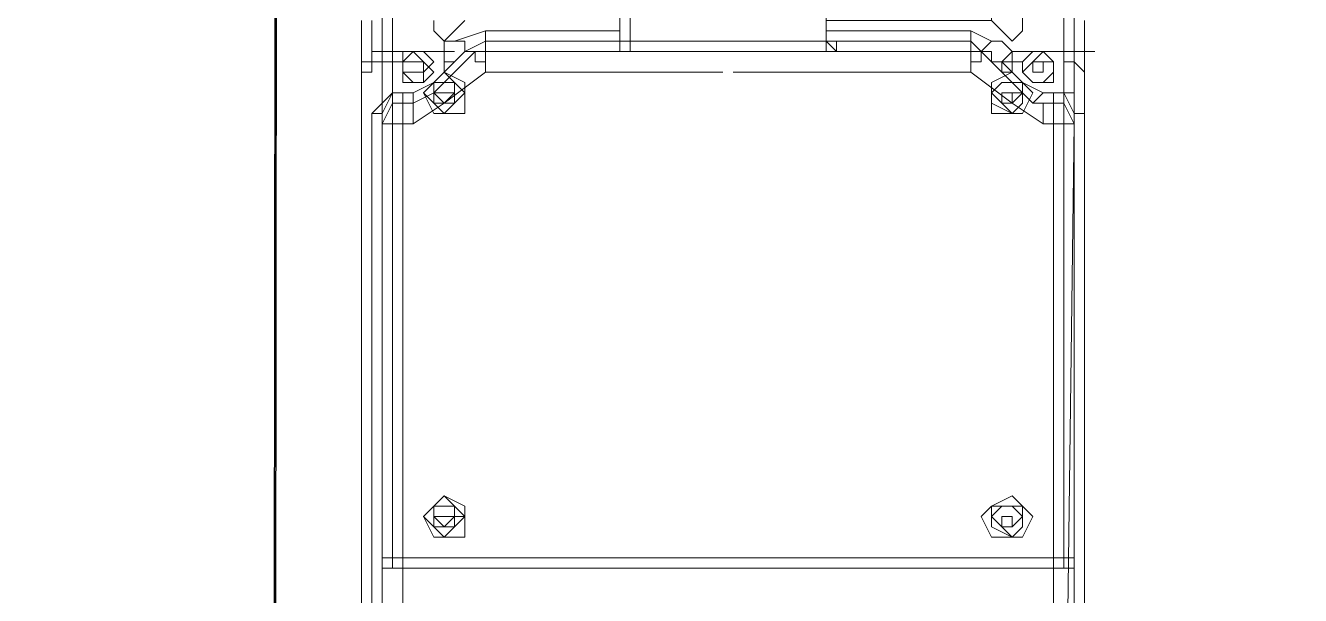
# Model space of a CAD drawing. Header units: millimetres. Extents: x -45 to 90, y -17 to 16.
# Drawn here: x -0.113 to 0.454, y -1.319 to -1.066 of the extents above; entities that cross this region are included whole.
import ezdxf

# ---------------------------------------------------------------- set-up
doc = ezdxf.new("R2010")
doc.units = ezdxf.units.MM
doc.header["$PDMODE"] = 3
doc.layers.add('PDF_Geometry', color=7, linetype='Continuous')

msp = doc.modelspace()

# ---------------------------------------------------------------- linework, layer by layer
at = {"color": 6}
msp.add_lwpolyline([(-0.00207, -1.34988), (23.64002, -1.95), (23.72089, 1.35), (0.00017, 1.35012)], close=True, dxfattribs=at)
at = {"color": 4}
for centre in [(0.19941, 0), (0.19942, -0.00037)]:
    msp.add_circle(centre, 1.75, dxfattribs=at)
at = {"color": 2}
for radius in [500.05823, 499.30823]:
    msp.add_arc((-0.82991, -500.05754), radius, 85.2352723, 89.9049106, dxfattribs=at)
at = {"color": 4}
msp.add_point((0.19941, -1.75037), dxfattribs=at)
at = {"layer": 'PDF_Geometry', "lineweight": 25}
msp.add_lwpolyline([(-0.00458, -4.60704), (0, 0)], dxfattribs=at)
at = {"layer": 'PDF_Geometry', "lineweight": 18}
for points in [[(0.3163, -1.06352), (0.3163, -1.01767), (0.32089, -1.01309), (0.32547, -1.00832), (0.33006, -1.01309), (0.33006, -1.01767), (0.33006, -1.06352), (0.33006, -1.0681), (0.32547, -1.07268), (0.32089, -1.0681), (0.3163, -1.06352), (0.24296, -1.06352)], [(0.15586, -1.05435), (0.15586, -1.05893), (0.15586, -1.07268), (0.24296, -1.07268), (0.24296, -1.07727)], [(0.03667, -1.06352), (0.03667, -1.07727), (0.03667, -1.08185), (0.03667, -1.49442), (0.03667, -1.06352)], [(0.04126, -1.06352), (0.04126, -1.07727), (0.05043, -1.07727), (0.06876, -1.07727), (0.07335, -1.07727), (0.07335, -1.08185), (0.07335, -1.07727), (0.07793, -1.07727)], [(0.06876, -1.06352), (0.06876, -1.0681), (0.07335, -1.07268), (0.07793, -1.0681), (0.08251, -1.06352)], [(0.08251, -1.06352), (0.07793, -1.0681), (0.07335, -1.07268), (0.06876, -1.0681), (0.06876, -1.06352)], [(0.15128, -1.05893), (0.15128, -1.07268), (0.15128, -1.07727), (0.15586, -1.07727), (0.24296, -1.07727), (0.24754, -1.07727), (0.24754, -1.07268), (0.24296, -1.07268), (0.24754, -1.07727), (0.24754, -1.07268), (0.24296, -1.07268), (0.30714, -1.07268), (0.30714, -1.07727), (0.31172, -1.07727), (0.30714, -1.07268), (0.30714, -1.0681), (0.24296, -1.0681)], [(0.34839, -1.05893), (0.35298, -1.05893), (0.35298, -1.30647), (0.35298, -1.30189), (0.34839, -1.30189), (0.34839, -1.30647), (0.35298, -1.30647), (0.34839, -1.30647), (0.34839, -1.30189), (0.34839, -1.05893), (0.33006, -1.05893)], [(0.35756, -1.06352), (0.35756, -1.07727), (0.35756, -1.06352)], [(0.05959, -1.10936), (0.05959, -1.10477), (0.05959, -1.10019), (0.06876, -1.0956), (0.06876, -1.09102), (0.07335, -1.08644), (0.08251, -1.07727), (0.08251, -1.07268), (0.07793, -1.07268), (0.09168, -1.0681), (0.09168, -1.07268), (0.15128, -1.07268), (0.15128, -1.07727), (0.15128, -1.07268), (0.15586, -1.07268), (0.15586, -1.07727), (0.15128, -1.07727)], [(0.09168, -1.0681), (0.15128, -1.0681)], [(0.30714, -1.0681), (0.3163, -1.07268), (0.31172, -1.07727), (0.3163, -1.07727), (0.3163, -1.08185), (0.32089, -1.08185), (0.32089, -1.08644), (0.32547, -1.08644), (0.33006, -1.09102), (0.33006, -1.0956), (0.33464, -1.10019), (0.33922, -1.10019), (0.33922, -1.10477), (0.33922, -1.10936)], [(0.35756, -1.0681), (0.35756, -1.49442), (0.35756, -1.08644), (0.35756, -1.07727), (0.35756, -1.08644), (0.35298, -1.08185), (0.34839, -1.08185), (0.34839, -1.07727), (0.34839, -1.0956), (0.34839, -1.08185), (0.35298, -1.08185)], [(0.05959, -1.0956), (0.05501, -1.0956), (0.05501, -1.10019), (0.05043, -1.10019), (0.04584, -1.10936), (0.05501, -1.10936), (0.05501, -1.10477), (0.05501, -1.10019), (0.05959, -1.10019), (0.05959, -1.0956), (0.06876, -1.09102), (0.07335, -1.08644), (0.07335, -1.08185), (0.07335, -1.07727), (0.06876, -1.07727), (0.07335, -1.07727), (0.07335, -1.07268), (0.07793, -1.07268)], [(0.3163, -1.07268), (0.32089, -1.07268), (0.32547, -1.07727), (0.34839, -1.07727), (0.35756, -1.07727), (0.36215, -1.07727)], [(0.06876, -1.07727), (0.06418, -1.07727), (0.05501, -1.07727), (0.05043, -1.07727), (0.05501, -1.07727), (0.05043, -1.07727), (0.05043, -1.08185), (0.04584, -1.08185), (0.04126, -1.08185), (0.04126, -1.08644), (0.03667, -1.08644), (0.03667, -1.08185), (0.04126, -1.08185), (0.04126, -1.07727), (0.04584, -1.07727)], [(0.05959, -1.40274), (0.05501, -1.40274), (0.05043, -1.40274), (0.04584, -1.39816), (0.04584, -1.46233), (0.04584, -1.46673), (0.04584, -1.10477), (0.04126, -1.10477), (0.05043, -1.0956), (0.05043, -1.08185), (0.05043, -1.07727), (0.05043, -1.0956), (0.05043, -1.08185), (0.05501, -1.08185)], [(0.05501, -1.07727), (0.05501, -1.08185), (0.05501, -1.08644), (0.05501, -1.09102), (0.06418, -1.09102), (0.06418, -1.08644), (0.06876, -1.08185), (0.06418, -1.07727)], [(0.07335, -1.10019), (0.06876, -1.10019), (0.06876, -1.0956), (0.0871, -1.07727), (0.0871, -1.08185), (0.09168, -1.08185), (0.09168, -1.08644), (0.09168, -1.08185), (0.09168, -1.07727), (0.19712, -1.07727), (0.30714, -1.07727), (0.30714, -1.08185), (0.30714, -1.08644), (0.30714, -1.08185), (0.31172, -1.08185), (0.31172, -1.07727), (0.33006, -1.0956), (0.32547, -1.0956), (0.32547, -1.10019)], [(0.24754, -1.07727), (0.25213, -1.07727)], [(0.32547, -1.07727), (0.33006, -1.07727)], [(0.33464, -1.07727), (0.33006, -1.08185), (0.33006, -1.08644), (0.33464, -1.09102), (0.33922, -1.09102), (0.34381, -1.08644), (0.34381, -1.08185), (0.33922, -1.07727)], [(0.2017, -1.39357), (0.25671, -1.39357), (0.24754, -1.40274), (0.19712, -1.40274), (0.19712, -1.39816), (0.2017, -1.39357), (0.19712, -1.39357), (0.05501, -1.39357), (0.05501, -1.10936), (0.05959, -1.10936), (0.07335, -1.10019), (0.09168, -1.08644), (0.19712, -1.08644)], [(0.07335, -1.08644), (0.07335, -1.08185), (0.07793, -1.08185), (0.07335, -1.08185), (0.07793, -1.08185)], [(0.2017, -1.08644), (0.30714, -1.08644), (0.32547, -1.10019), (0.33922, -1.10936), (0.34381, -1.10936), (0.34381, -1.46233), (0.33464, -1.46233), (0.32547, -1.46673), (0.3163, -1.48067), (0.31172, -1.50359), (0.25671, -1.50359), (0.25671, -1.39357)], [(0.33006, -1.08185), (0.32547, -1.08185), (0.32547, -1.08644)], [(0.19712, -1.39357), (0.19712, -1.39816), (0.19712, -1.40274), (0.05501, -1.40274), (0.05501, -1.39816), (0.05501, -1.39357), (0.04584, -1.39357), (0.04584, -1.10936), (0.04584, -1.10477), (0.05043, -1.0956), (0.05501, -1.0956), (0.05043, -1.0956), (0.05501, -1.0956), (0.05959, -1.0956), (0.06876, -1.09102)], [(0.33006, -1.09102), (0.33922, -1.0956), (0.33464, -1.10019), (0.34381, -1.10019), (0.34381, -1.10477), (0.34381, -1.10936), (0.35298, -1.10936), (0.34839, -1.10019), (0.34381, -1.10019), (0.34381, -1.0956), (0.33922, -1.0956)], [(0.33922, -1.09102), (0.34381, -1.09102)], [(0.34381, -1.0956), (0.34839, -1.0956), (0.35298, -1.10477), (0.35298, -1.10936), (0.34839, -1.46233), (0.35298, -1.46673), (0.34839, -1.47609), (0.34381, -1.47609), (0.33922, -1.47609), (0.34381, -1.47609), (0.34381, -1.4715), (0.34839, -1.4715), (0.34839, -1.46233), (0.34381, -1.46233), (0.34381, -1.46673), (0.34381, -1.4715), (0.33464, -1.4715), (0.33922, -1.47609), (0.33006, -1.48067), (0.32547, -1.48525), (0.33006, -1.48525), (0.32547, -1.49901), (0.33006, -1.49901)], [(0.35298, -1.0956), (0.34839, -1.0956), (0.35298, -1.10477), (0.35298, -1.46673)], [(0.04126, -1.46673), (0.04126, -1.10477)], [(0.34381, -1.47609), (0.34839, -1.47609), (0.35298, -1.47609), (0.34839, -1.47609), (0.35298, -1.46673), (0.35298, -1.10477), (0.35756, -1.10477)], [(0.04584, -1.30647), (0.05043, -1.30647)]]:
    msp.add_lwpolyline(points, dxfattribs=at)
for points in [[(0.3163, -1.01767), (0.3163, -1.06352), (0.32089, -1.0681), (0.32547, -1.07268), (0.33006, -1.0681), (0.33006, -1.06352), (0.33006, -1.01767), (0.33006, -1.01309), (0.32547, -1.00832), (0.32089, -1.01309)], [(0.24296, -1.07268), (0.24296, -1.05893), (0.24296, -1.05435), (0.15586, -1.05435), (0.15128, -1.05893), (0.15586, -1.05893), (0.24296, -1.05893)], [(0.05043, -1.05893), (0.04584, -1.05893), (0.04584, -1.30647), (0.04584, -1.30189), (0.05043, -1.30189)], [(0.09168, -1.07268), (0.09168, -1.07727), (0.0871, -1.07727), (0.08251, -1.07727)], [(0.05501, -1.07727), (0.05043, -1.07727)], [(0.06418, -1.09102), (0.06876, -1.08644), (0.06418, -1.08185), (0.05959, -1.07727), (0.05501, -1.07727), (0.05501, -1.08185), (0.05501, -1.08644), (0.05959, -1.09102)], [(0.06418, -1.08644), (0.06418, -1.08185), (0.05959, -1.07727), (0.05501, -1.08185), (0.05501, -1.08644), (0.05501, -1.09102), (0.05959, -1.09102), (0.06418, -1.09102)], [(0.06418, -1.08644), (0.06418, -1.08185), (0.05959, -1.07727), (0.05501, -1.08185), (0.05501, -1.08644), (0.05501, -1.09102), (0.05959, -1.09102), (0.06418, -1.09102)], [(0.32547, -1.07727), (0.32089, -1.08185), (0.32547, -1.08185), (0.32547, -1.07727), (0.33006, -1.07727), (0.32547, -1.07727), (0.32547, -1.08185), (0.32089, -1.08185), (0.32547, -1.08644), (0.33006, -1.09102), (0.33922, -1.0956), (0.34381, -1.0956), (0.34839, -1.0956), (0.35298, -1.0956), (0.34839, -1.0956), (0.34839, -1.08185), (0.34839, -1.07727), (0.33922, -1.07727), (0.33464, -1.07727)], [(0.34381, -1.09102), (0.34381, -1.08644), (0.34381, -1.08185), (0.33922, -1.07727), (0.33464, -1.07727), (0.33006, -1.08185), (0.33006, -1.08644), (0.33464, -1.09102), (0.33922, -1.09102)], [(0.34381, -1.08644), (0.34381, -1.08185), (0.33922, -1.07727), (0.33464, -1.08185), (0.33006, -1.08644), (0.33464, -1.09102), (0.33922, -1.09102), (0.34381, -1.09102)], [(0.35298, -1.07727), (0.34839, -1.07727)], [(0.05959, -1.08185), (0.05501, -1.08185), (0.05501, -1.08644), (0.05959, -1.08644), (0.06418, -1.08644), (0.06418, -1.08185)], [(0.08251, -1.0956), (0.07793, -1.09102), (0.07335, -1.08644), (0.06876, -1.09102), (0.06418, -1.0956), (0.06876, -1.10019), (0.07335, -1.10477), (0.07793, -1.10019), (0.08251, -1.0956), (0.08251, -1.09102), (0.07335, -1.08644), (0.06876, -1.09102), (0.06418, -1.0956), (0.06876, -1.10477), (0.07335, -1.10477), (0.08251, -1.10477)], [(0.33464, -1.0956), (0.33006, -1.09102), (0.32547, -1.08644), (0.3163, -1.09102), (0.3163, -1.0956), (0.3163, -1.10477), (0.32547, -1.10477), (0.33006, -1.10477)], [(0.33006, -1.0956), (0.33006, -1.09102), (0.32547, -1.08644), (0.3163, -1.09102), (0.3163, -1.0956), (0.3163, -1.10019), (0.32547, -1.10477), (0.33006, -1.10019)], [(0.34381, -1.08644), (0.34381, -1.08185), (0.33922, -1.08185), (0.33464, -1.08185), (0.33006, -1.08644), (0.33464, -1.09102), (0.33922, -1.09102), (0.34381, -1.09102)], [(0.33922, -1.08185), (0.33464, -1.08185), (0.33464, -1.08644), (0.33922, -1.08644)], [(0.08251, -1.0956), (0.07793, -1.09102), (0.07335, -1.09102), (0.06876, -1.09102), (0.06876, -1.0956), (0.06876, -1.10019), (0.07335, -1.10477), (0.07793, -1.10019)], [(0.07793, -1.0956), (0.07793, -1.09102), (0.07335, -1.09102), (0.06876, -1.09102), (0.06876, -1.0956), (0.06876, -1.10019), (0.07335, -1.10019), (0.07793, -1.10019)], [(0.08251, -1.0956), (0.07793, -1.09102), (0.07335, -1.09102), (0.06876, -1.09102), (0.06876, -1.0956), (0.06876, -1.10019), (0.07335, -1.10477), (0.07793, -1.10019)], [(0.33006, -1.0956), (0.33006, -1.09102), (0.32547, -1.09102), (0.32089, -1.09102), (0.3163, -1.0956), (0.32089, -1.10019), (0.32547, -1.10477), (0.33006, -1.10019)], [(0.33006, -1.0956), (0.32547, -1.09102), (0.32089, -1.09102), (0.3163, -1.0956), (0.32089, -1.10019), (0.32547, -1.10019)], [(0.33006, -1.0956), (0.33006, -1.09102), (0.32547, -1.09102), (0.32089, -1.09102), (0.3163, -1.0956), (0.32089, -1.10019), (0.32547, -1.10477), (0.33006, -1.10019)], [(0.05501, -1.0956), (0.05043, -1.0956)], [(0.06876, -1.0956), (0.07335, -1.0956), (0.07793, -1.0956), (0.07335, -1.10019)], [(0.32089, -1.0956), (0.32547, -1.0956), (0.32547, -1.10019), (0.32089, -1.10019)], [(0.08251, -1.28355), (0.07793, -1.27897), (0.07335, -1.27439), (0.06876, -1.27897), (0.06418, -1.28355), (0.06876, -1.28814), (0.07335, -1.29272), (0.07793, -1.28814), (0.08251, -1.28355), (0.08251, -1.27897), (0.07335, -1.27439), (0.06876, -1.27897), (0.06418, -1.28355), (0.06876, -1.29272), (0.07335, -1.29272), (0.08251, -1.29272)], [(0.08251, -1.28355), (0.07793, -1.27897), (0.07335, -1.27897), (0.06876, -1.27897), (0.06876, -1.28355), (0.06876, -1.28814), (0.07335, -1.29272), (0.07793, -1.28814), (0.08251, -1.28355), (0.07793, -1.28355)], [(0.07793, -1.28355), (0.07793, -1.27897), (0.07335, -1.27897), (0.06876, -1.27897), (0.06876, -1.28355), (0.06876, -1.28814), (0.07335, -1.28814), (0.07793, -1.28814)], [(0.07793, -1.28355), (0.07793, -1.27897), (0.07335, -1.27897), (0.06876, -1.27897), (0.06876, -1.28355), (0.06876, -1.28814), (0.07335, -1.29272), (0.07793, -1.28814)], [(0.33464, -1.28355), (0.33006, -1.27897), (0.32547, -1.27439), (0.3163, -1.27897), (0.31172, -1.28355), (0.3163, -1.29272), (0.32547, -1.29272), (0.33006, -1.29272)], [(0.33006, -1.28355), (0.33006, -1.27897), (0.32547, -1.27439), (0.3163, -1.27897), (0.3163, -1.28355), (0.3163, -1.28814), (0.32547, -1.29272), (0.33006, -1.28814)], [(0.33006, -1.28355), (0.33006, -1.27897), (0.32547, -1.27897), (0.3163, -1.27897), (0.3163, -1.28355), (0.3163, -1.28814), (0.32547, -1.29272), (0.33006, -1.28814)], [(0.33006, -1.28355), (0.32547, -1.27897), (0.32089, -1.27897), (0.3163, -1.28355), (0.32089, -1.28814), (0.32547, -1.28814)], [(0.33006, -1.28355), (0.33006, -1.27897), (0.32547, -1.27897), (0.32089, -1.27897), (0.3163, -1.28355), (0.32089, -1.28814), (0.32547, -1.29272), (0.33006, -1.28814)], [(0.06876, -1.28355), (0.07335, -1.28355), (0.07793, -1.28355), (0.07335, -1.28814)], [(0.32089, -1.28355), (0.32547, -1.28355), (0.32547, -1.28814), (0.32089, -1.28814)], [(0.05043, -1.30189), (0.05043, -1.30647), (0.04584, -1.30647), (0.34839, -1.30647), (0.34839, -1.30189), (0.05043, -1.30189), (0.05043, -1.30647), (0.04584, -1.30647), (0.04584, -1.30189)]]:
    msp.add_lwpolyline(points, close=True, dxfattribs=at)

doc.saveas('drawing.dxf')
